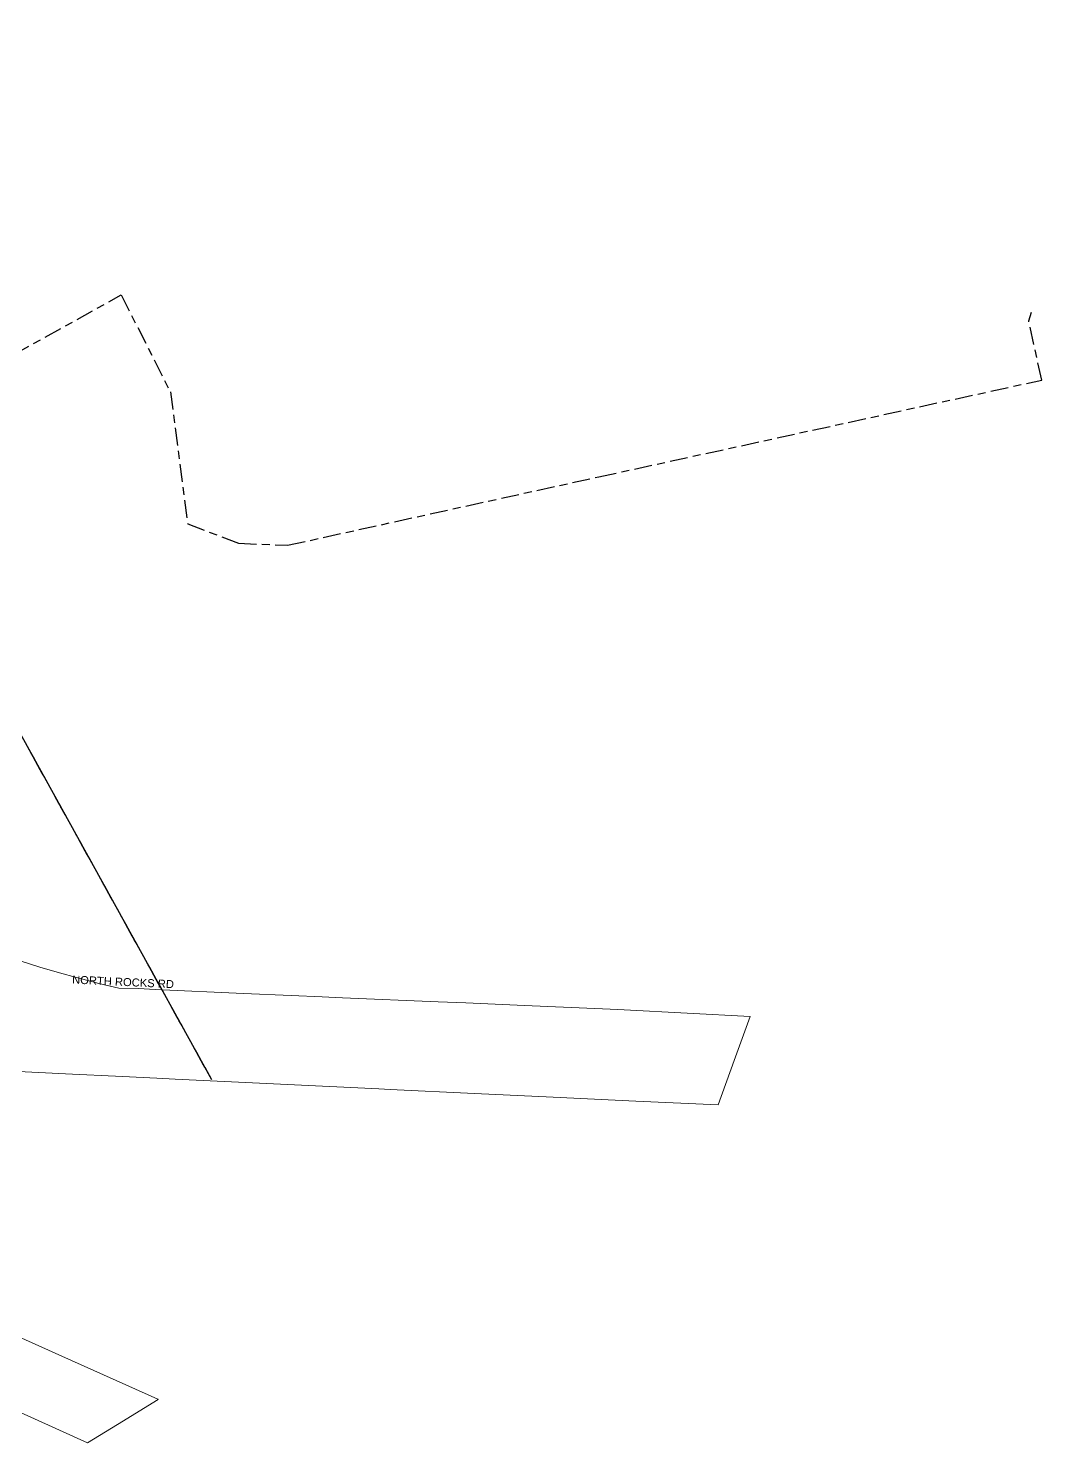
# Model space of a CAD drawing. Extents: x 316986 to 317993, y 6261353 to 6262146.
# Drawn here: x 317765.2 to 317993, y 6261571.4 to 6261889.6 of the extents above; entities that cross this region are included whole.
import ezdxf

# ---------------------------------------------------------------- set-up
doc = ezdxf.new("R2010")
doc.units = 0
doc.linetypes.add('Cable Exist OH', pattern=[1, 1, 0])
doc.linetypes.add('Cable Exist UG', pattern=[8.2, 4, -1.2, 1.8, -1.2])
doc.layers.add('Cadastre Roads_SP_EXT', color=9, linetype='Continuous', lineweight=5)
doc.layers.add('Mains_HV_EXT', color=7, linetype='Continuous')
doc.layers.add('Mains_TR_EXT', color=7, linetype='Continuous')
doc.styles.get("Standard").update_dxf_attribs({"font": 'arial.ttf'})
doc.linetypes.add('Cable E OH', pattern='A,9.4,["E",Standard,S=1.7,R=0,X=0,Y=-1],0', length=9.4)

msp = doc.modelspace()

# ---------------------------------------------------------------- linework, layer by layer
at = {"layer": 'Cadastre Roads_SP_EXT', "linetype": 'Continuous'}
for points in [[(317752.33, 6261655.43), (317773.58, 6261654.42), (317786.34, 6261653.79), (317794.09, 6261653.41), (317798.21, 6261653.21), (317843.98, 6261651.04), (317846.56, 6261650.92), (317865.48, 6261650.01), (317883.21, 6261649.16), (317901.78, 6261648.28), (317920.31, 6261647.44), (317923.88, 6261657.38), (317923.88, 6261657.38), (317927.45, 6261667.33), (317899.13, 6261668.81), (317895.99, 6261668.98), (317876.73, 6261669.78), (317863.55, 6261670.34), (317857.31, 6261670.6), (317835.82, 6261671.5), (317831.25, 6261671.7), (317824.28, 6261672.01), (317813.57, 6261672.5), (317793.7, 6261673.4), (317789.99, 6261673.57), (317785.52, 6261673.67), (317781.04, 6261674.75), (317776.59, 6261675.9), (317776.01, 6261676.06), (317772.16, 6261677.13), (317767.74, 6261678.43), (317763.35, 6261679.79)], [(317751.43, 6261583.6), (317778.47, 6261571.44), (317785.21, 6261575.56), (317794.39, 6261581.16), (317794.29, 6261581.21), (317772.74, 6261590.88), (317731.65, 6261609.35)]]:
    msp.add_lwpolyline(points, dxfattribs=at)
at = {"layer": 'Mains_HV_EXT', "linetype": 'Cable E OH'}
msp.add_lwpolyline([(317806.46, 6261653.05), (317649.89, 6261936.22), (317652.49, 6261937.38)], dxfattribs=at)
at = {"layer": 'Mains_HV_EXT', "linetype": 'Cable Exist UG'}
msp.add_lwpolyline([(317661.69, 6261733.33), (317696.18, 6261712.28), (317728.1, 6261762.7), (317721.54, 6261777.04), (317713.02, 6261783.13), (317712.36, 6261794.2), (317719.12, 6261800.84), (317729.92, 6261801.06), (317740.31, 6261804.16), (317786.07, 6261829.6), (317797.12, 6261807.81), (317801.02, 6261778.11), (317812.47, 6261773.73), (317823.49, 6261773.28), (317893.46, 6261788.69), (317993.02, 6261810.44), (317990.1, 6261823.77), (317990.7, 6261825.71)], dxfattribs=at)
at = {"layer": 'Mains_TR_EXT', "linetype": 'Cable Exist OH'}
msp.add_lwpolyline([(317806.46, 6261653.05), (317649.79, 6261936.41)], dxfattribs=at)

# ---------------------------------------------------------------- texts
at = {"layer": 'Cadastre Roads_SP_EXT'}
msp.add_text('NORTH ROCKS RD', height=1.8, rotation=357.3481, dxfattribs=at).set_placement((317775, 6261674.72))

doc.saveas('drawing.dxf')
